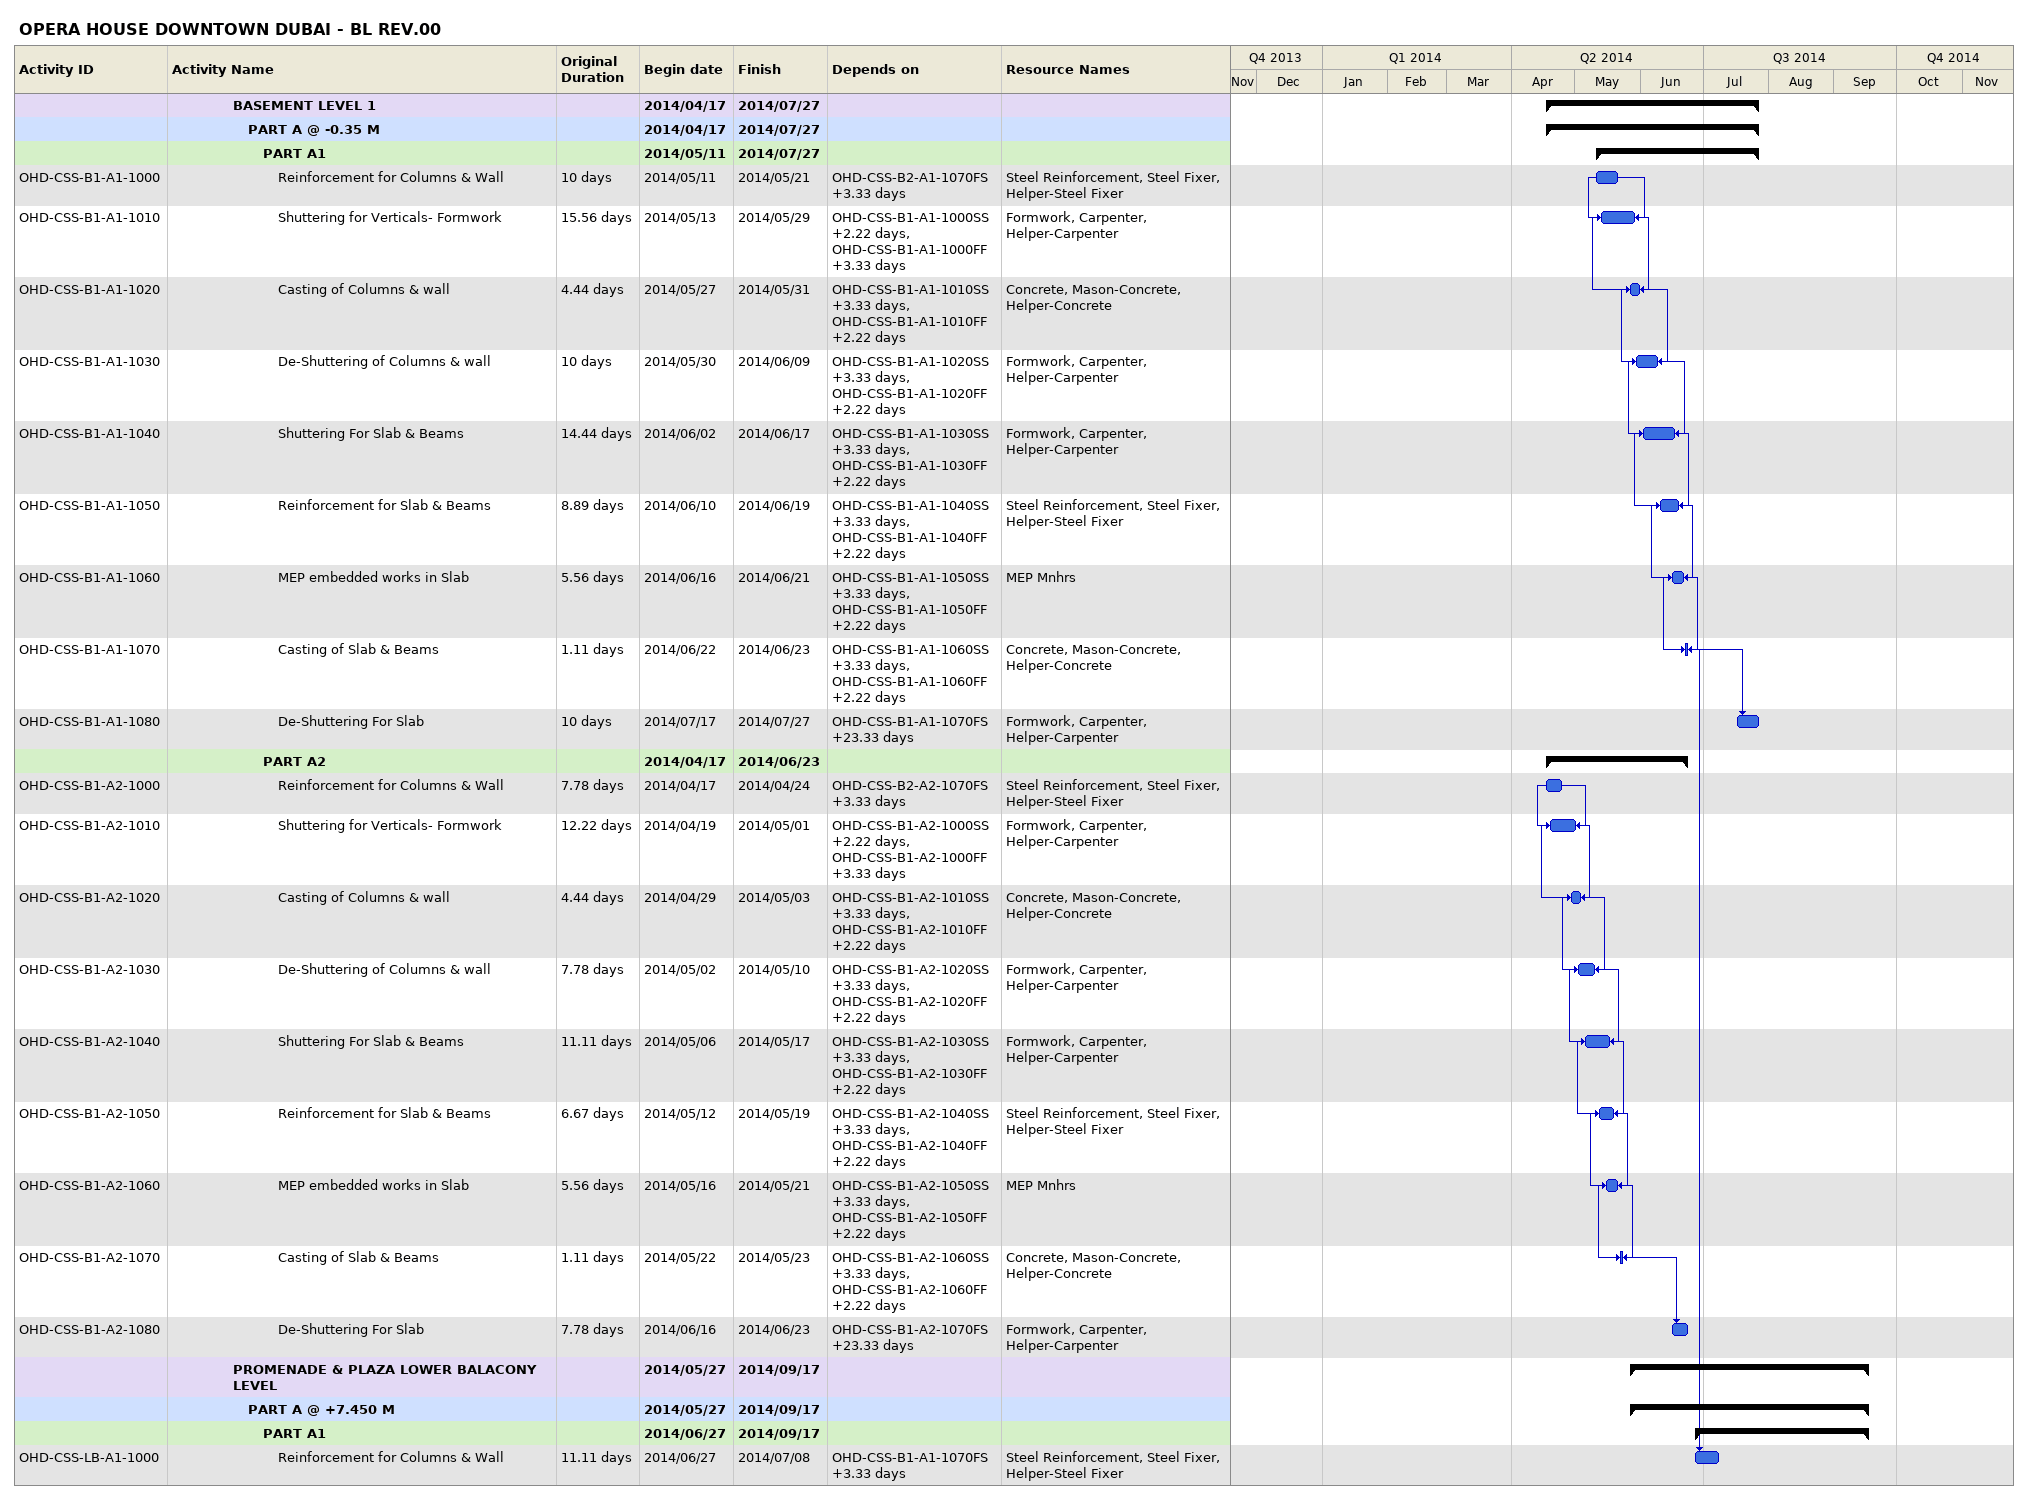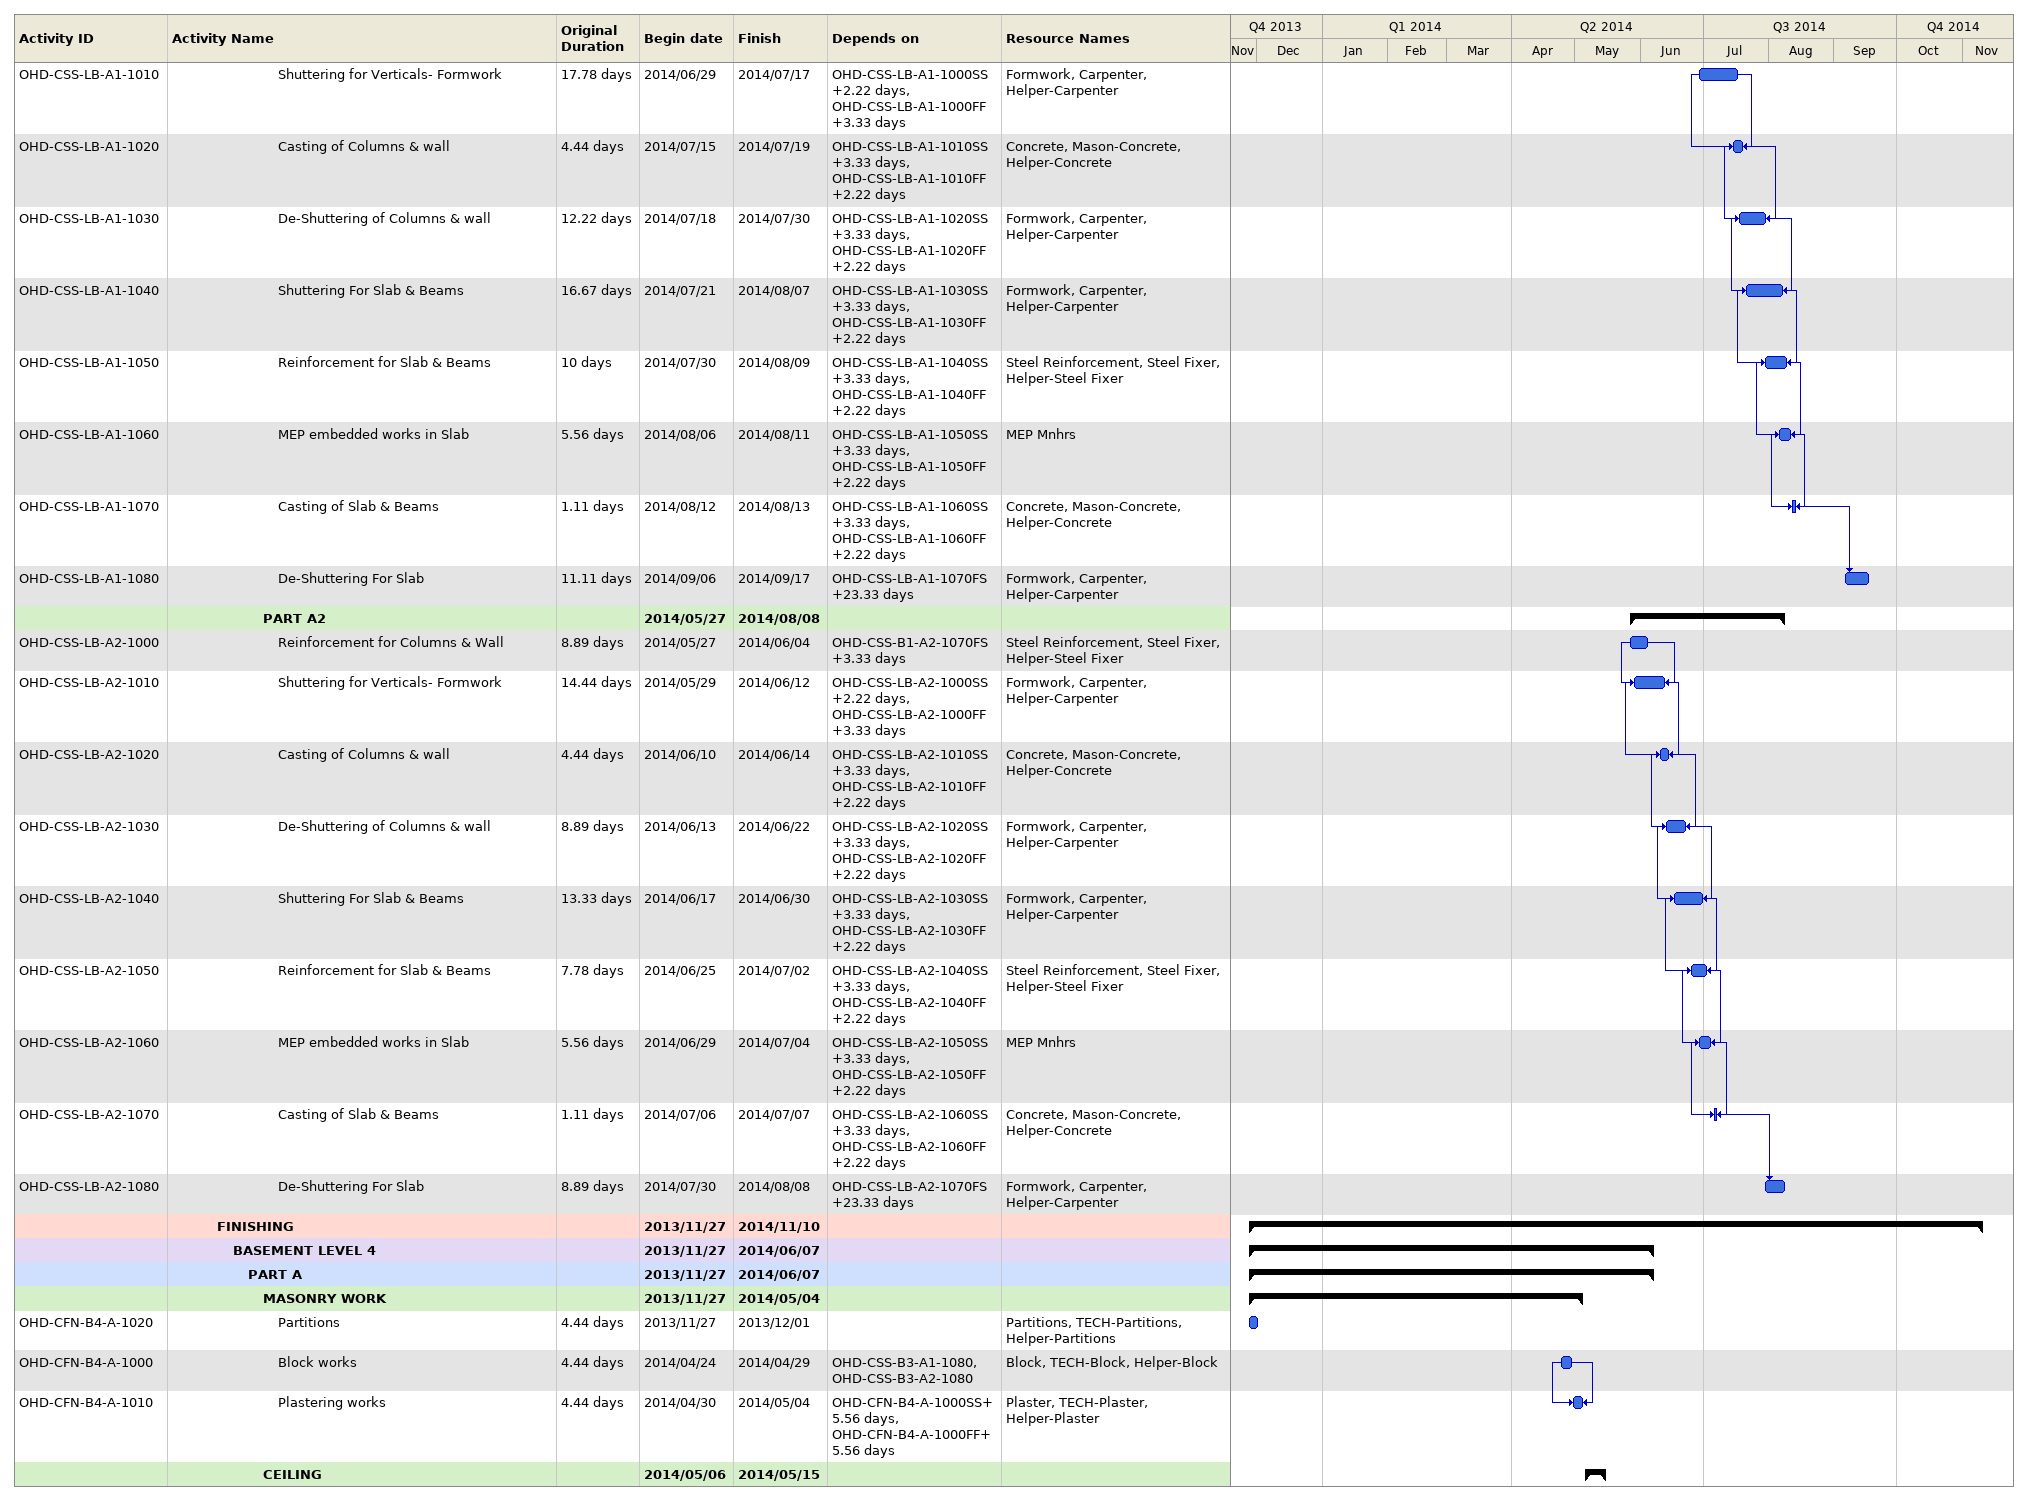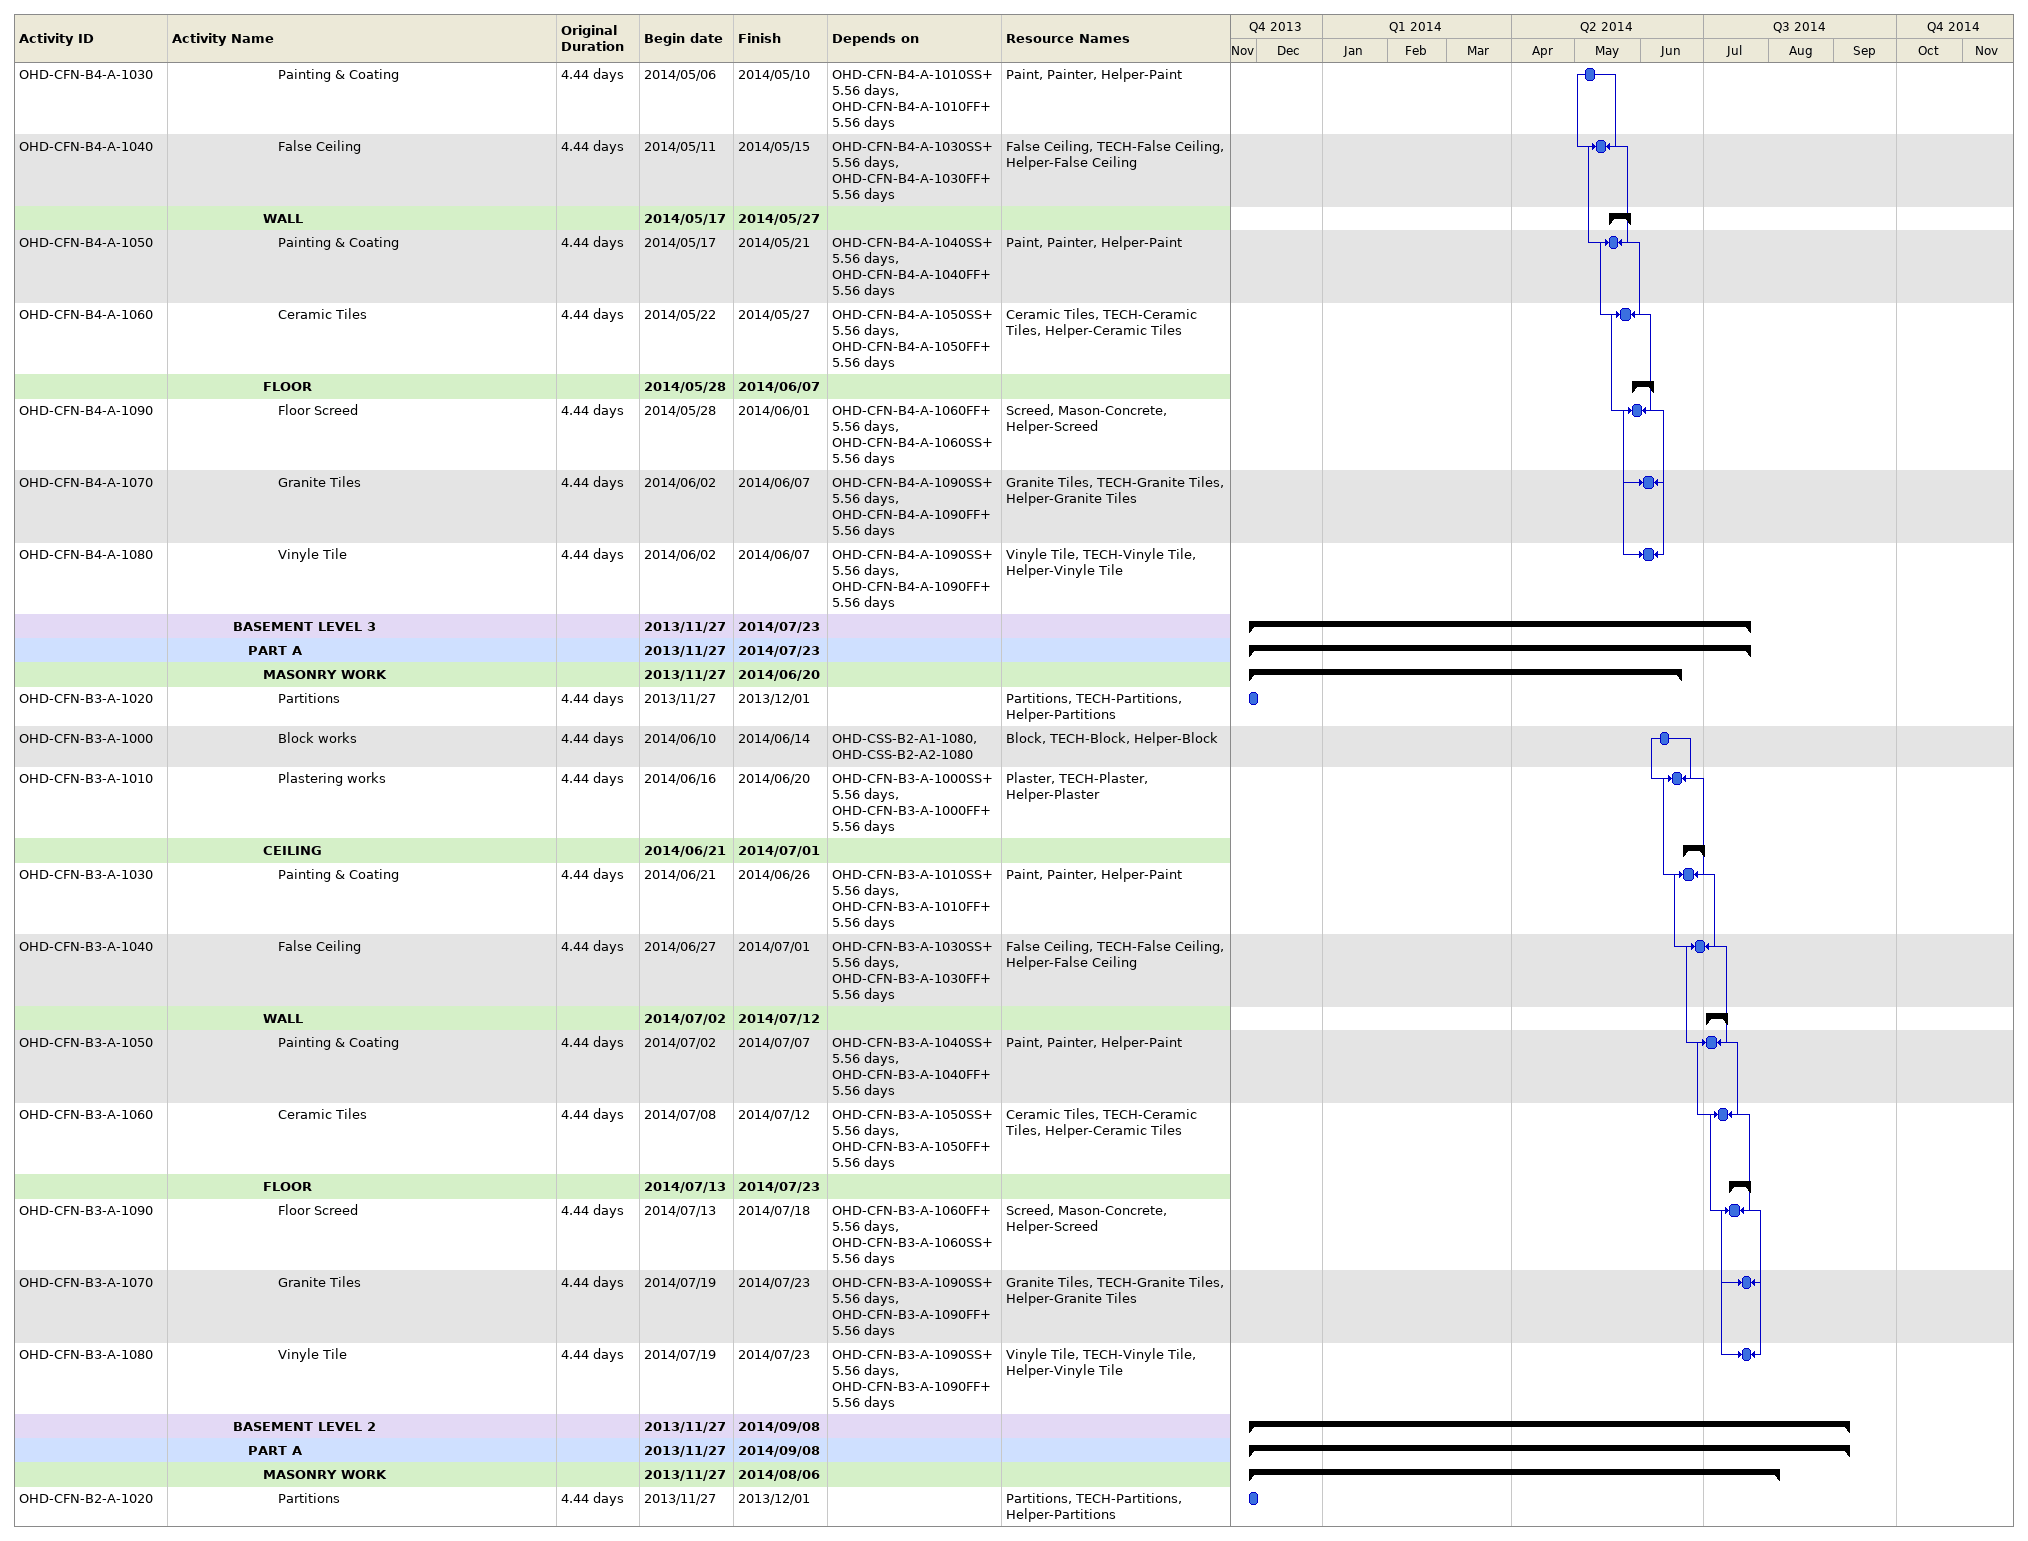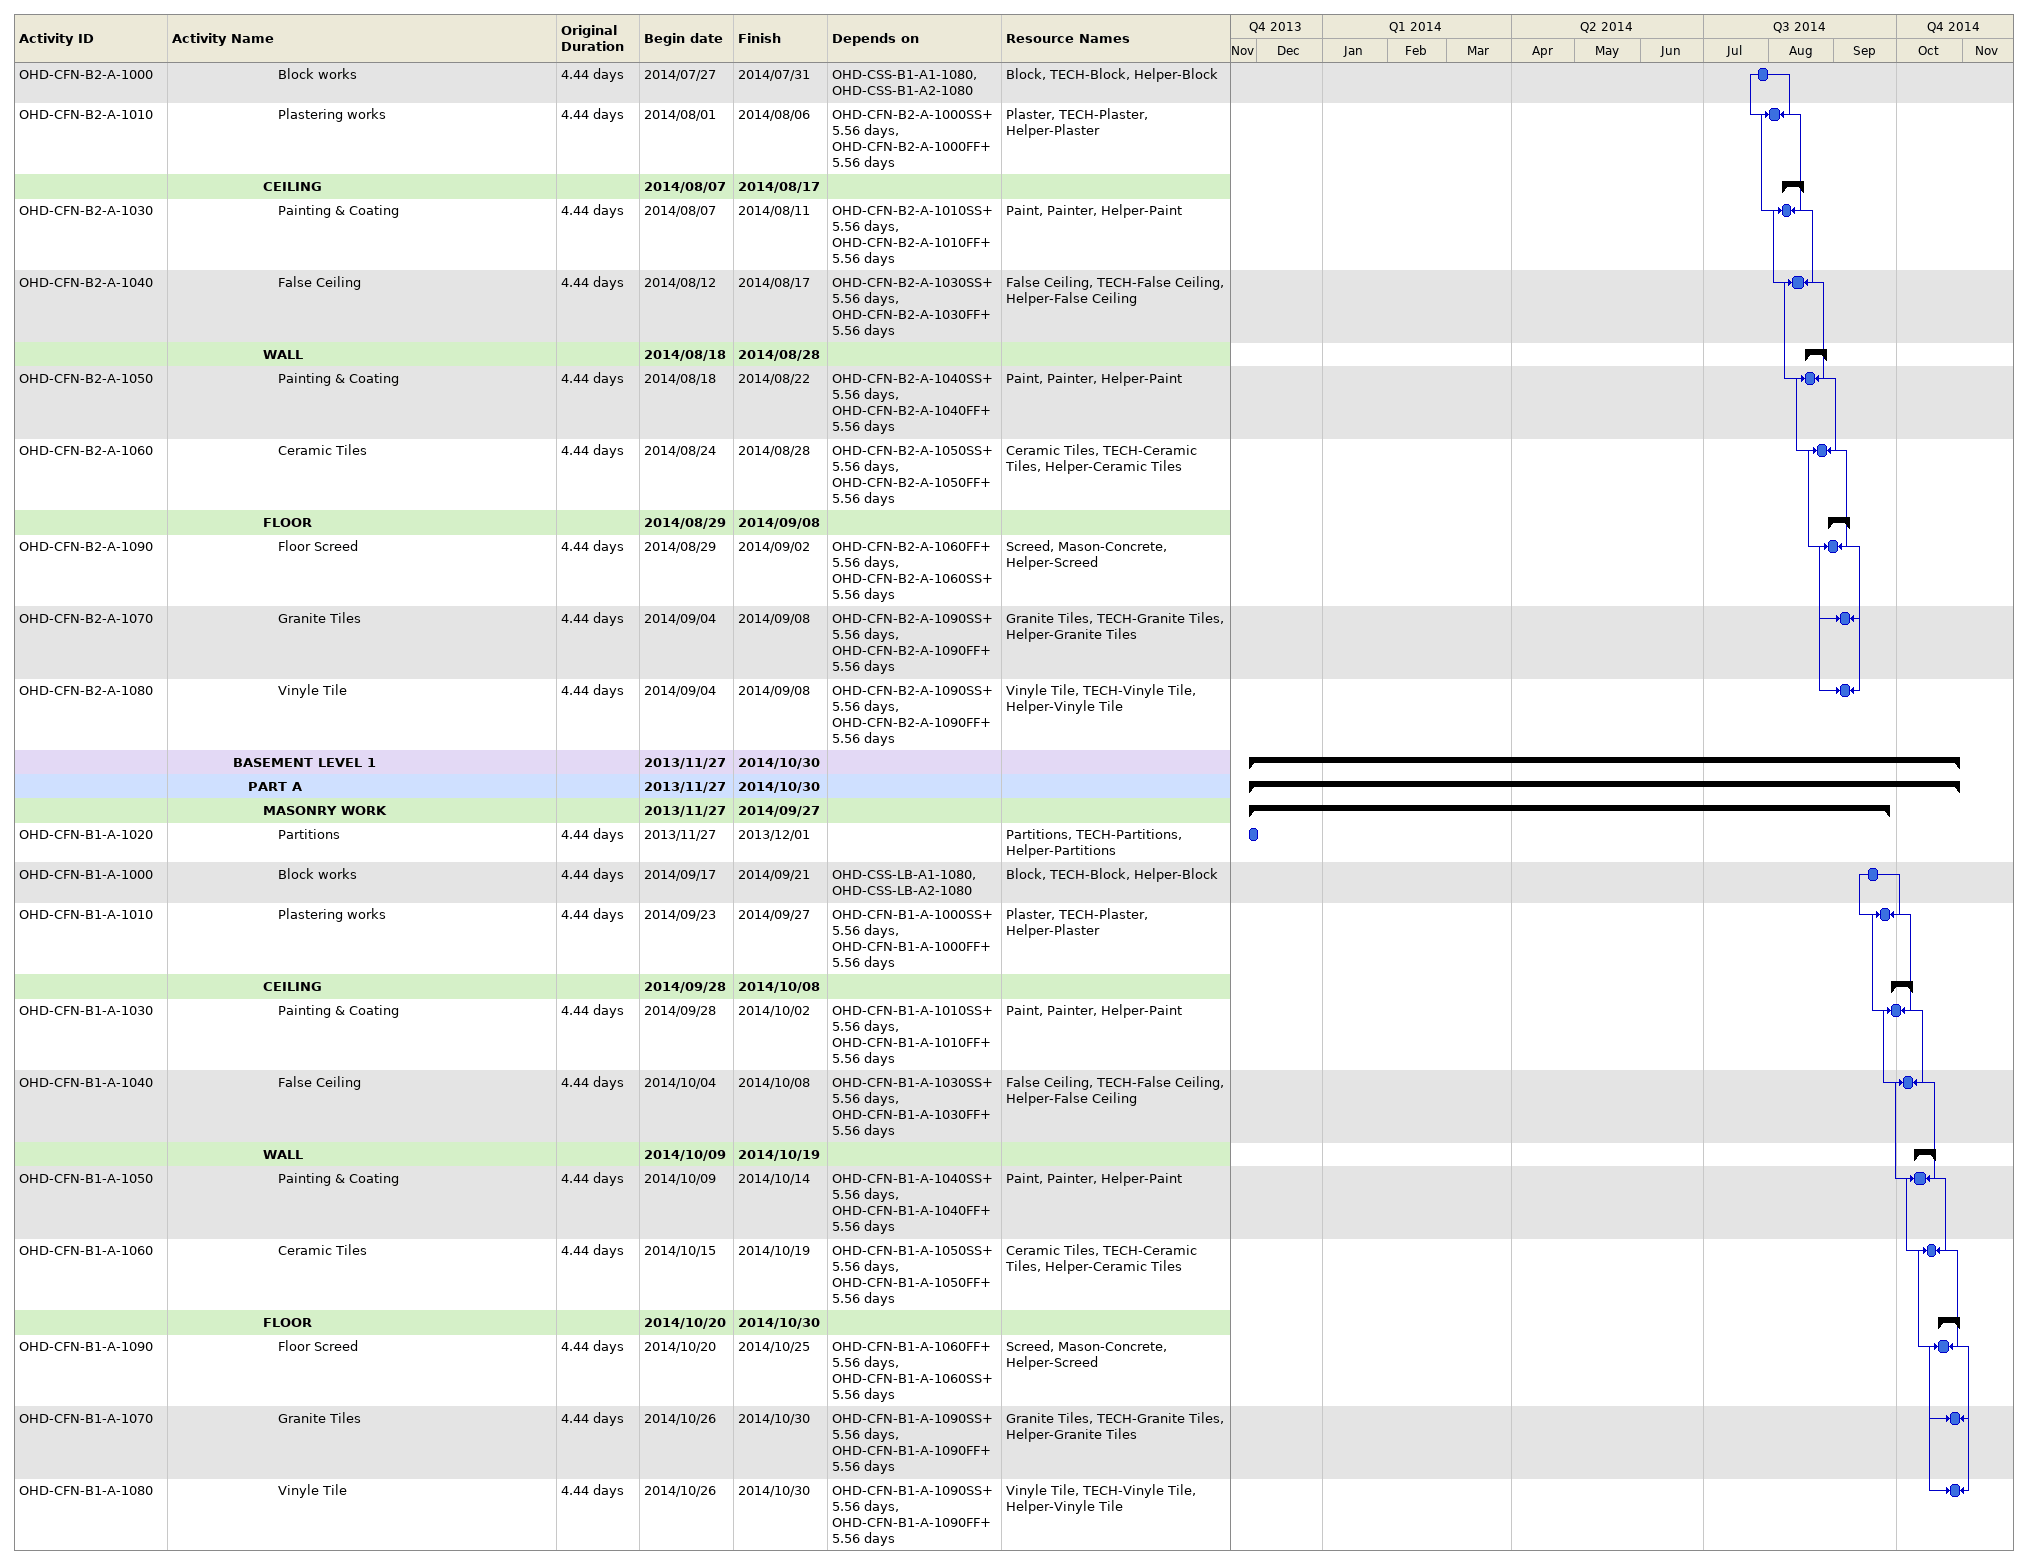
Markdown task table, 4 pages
OPERA HOUSE DOWNTOWN DUBAI - BL REV.00

| ID | Level | Task | Original duration | Start | Finish | Predecessors | Resources |
|---|---|---|---|---|---|---|---|
|  | 5 | **BASEMENT LEVEL 1** |  | 2014-04-17 | 2014-07-27 |  |  |
|  | 6 | **PART A @ -0.35 M** |  | 2014-04-17 | 2014-07-27 |  |  |
|  | 7 | **PART A1** |  | 2014-05-11 | 2014-07-27 |  |  |
| OHD-CSS-B1-A1-1000 | 8 | Reinforcement for Columns & Wall | 10d | 2014-05-11 | 2014-05-21 | OHD-CSS-B2-A1-1070FS+3.33d | Steel Reinforcement, Steel Fixer, Helper-Steel Fixer |
| OHD-CSS-B1-A1-1010 | 8 | Shuttering for Verticals- Formwork | 15.56d | 2014-05-13 | 2014-05-29 | OHD-CSS-B1-A1-1000SS+2.22d, OHD-CSS-B1-A1-1000FF+3.33d | Formwork, Carpenter, Helper-Carpenter |
| OHD-CSS-B1-A1-1020 | 8 | Casting of Columns & wall | 4.44d | 2014-05-27 | 2014-05-31 | OHD-CSS-B1-A1-1010SS+3.33d, OHD-CSS-B1-A1-1010FF+2.22d | Concrete, Mason-Concrete, Helper-Concrete |
| OHD-CSS-B1-A1-1030 | 8 | De-Shuttering of Columns & wall | 10d | 2014-05-30 | 2014-06-09 | OHD-CSS-B1-A1-1020SS+3.33d, OHD-CSS-B1-A1-1020FF+2.22d | Formwork, Carpenter, Helper-Carpenter |
| OHD-CSS-B1-A1-1040 | 8 | Shuttering For Slab & Beams | 14.44d | 2014-06-02 | 2014-06-17 | OHD-CSS-B1-A1-1030SS+3.33d, OHD-CSS-B1-A1-1030FF+2.22d | Formwork, Carpenter, Helper-Carpenter |
| OHD-CSS-B1-A1-1050 | 8 | Reinforcement for Slab & Beams | 8.89d | 2014-06-10 | 2014-06-19 | OHD-CSS-B1-A1-1040SS+3.33d, OHD-CSS-B1-A1-1040FF+2.22d | Steel Reinforcement, Steel Fixer, Helper-Steel Fixer |
| OHD-CSS-B1-A1-1060 | 8 | MEP embedded works in Slab | 5.56d | 2014-06-16 | 2014-06-21 | OHD-CSS-B1-A1-1050SS+3.33d, OHD-CSS-B1-A1-1050FF+2.22d | MEP Mnhrs |
| OHD-CSS-B1-A1-1070 | 8 | Casting of Slab & Beams | 1.11d | 2014-06-22 | 2014-06-23 | OHD-CSS-B1-A1-1060SS+3.33d, OHD-CSS-B1-A1-1060FF+2.22d | Concrete, Mason-Concrete, Helper-Concrete |
| OHD-CSS-B1-A1-1080 | 8 | De-Shuttering For Slab | 10d | 2014-07-17 | 2014-07-27 | OHD-CSS-B1-A1-1070FS+23.33d | Formwork, Carpenter, Helper-Carpenter |
|  | 7 | **PART A2** |  | 2014-04-17 | 2014-06-23 |  |  |
| OHD-CSS-B1-A2-1000 | 8 | Reinforcement for Columns & Wall | 7.78d | 2014-04-17 | 2014-04-24 | OHD-CSS-B2-A2-1070FS+3.33d | Steel Reinforcement, Steel Fixer, Helper-Steel Fixer |
| OHD-CSS-B1-A2-1010 | 8 | Shuttering for Verticals- Formwork | 12.22d | 2014-04-19 | 2014-05-01 | OHD-CSS-B1-A2-1000SS+2.22d, OHD-CSS-B1-A2-1000FF+3.33d | Formwork, Carpenter, Helper-Carpenter |
| OHD-CSS-B1-A2-1020 | 8 | Casting of Columns & wall | 4.44d | 2014-04-29 | 2014-05-03 | OHD-CSS-B1-A2-1010SS+3.33d, OHD-CSS-B1-A2-1010FF+2.22d | Concrete, Mason-Concrete, Helper-Concrete |
| OHD-CSS-B1-A2-1030 | 8 | De-Shuttering of Columns & wall | 7.78d | 2014-05-02 | 2014-05-10 | OHD-CSS-B1-A2-1020SS+3.33d, OHD-CSS-B1-A2-1020FF+2.22d | Formwork, Carpenter, Helper-Carpenter |
| OHD-CSS-B1-A2-1040 | 8 | Shuttering For Slab & Beams | 11.11d | 2014-05-06 | 2014-05-17 | OHD-CSS-B1-A2-1030SS+3.33d, OHD-CSS-B1-A2-1030FF+2.22d | Formwork, Carpenter, Helper-Carpenter |
| OHD-CSS-B1-A2-1050 | 8 | Reinforcement for Slab & Beams | 6.67d | 2014-05-12 | 2014-05-19 | OHD-CSS-B1-A2-1040SS+3.33d, OHD-CSS-B1-A2-1040FF+2.22d | Steel Reinforcement, Steel Fixer, Helper-Steel Fixer |
| OHD-CSS-B1-A2-1060 | 8 | MEP embedded works in Slab | 5.56d | 2014-05-16 | 2014-05-21 | OHD-CSS-B1-A2-1050SS+3.33d, OHD-CSS-B1-A2-1050FF+2.22d | MEP Mnhrs |
| OHD-CSS-B1-A2-1070 | 8 | Casting of Slab & Beams | 1.11d | 2014-05-22 | 2014-05-23 | OHD-CSS-B1-A2-1060SS+3.33d, OHD-CSS-B1-A2-1060FF+2.22d | Concrete, Mason-Concrete, Helper-Concrete |
| OHD-CSS-B1-A2-1080 | 8 | De-Shuttering For Slab | 7.78d | 2014-06-16 | 2014-06-23 | OHD-CSS-B1-A2-1070FS+23.33d | Formwork, Carpenter, Helper-Carpenter |
|  | 5 | **PROMENADE & PLAZA LOWER BALACONY LEVEL** |  | 2014-05-27 | 2014-09-17 |  |  |
|  | 6 | **PART A @ +7.450 M** |  | 2014-05-27 | 2014-09-17 |  |  |
|  | 7 | **PART A1** |  | 2014-06-27 | 2014-09-17 |  |  |
| OHD-CSS-LB-A1-1000 | 8 | Reinforcement for Columns & Wall | 11.11d | 2014-06-27 | 2014-07-08 | OHD-CSS-B1-A1-1070FS+3.33d | Steel Reinforcement, Steel Fixer, Helper-Steel Fixer |
| OHD-CSS-LB-A1-1010 | 8 | Shuttering for Verticals- Formwork | 17.78d | 2014-06-29 | 2014-07-17 | OHD-CSS-LB-A1-1000SS+2.22d, OHD-CSS-LB-A1-1000FF+3.33d | Formwork, Carpenter, Helper-Carpenter |
| OHD-CSS-LB-A1-1020 | 8 | Casting of Columns & wall | 4.44d | 2014-07-15 | 2014-07-19 | OHD-CSS-LB-A1-1010SS+3.33d, OHD-CSS-LB-A1-1010FF+2.22d | Concrete, Mason-Concrete, Helper-Concrete |
| OHD-CSS-LB-A1-1030 | 8 | De-Shuttering of Columns & wall | 12.22d | 2014-07-18 | 2014-07-30 | OHD-CSS-LB-A1-1020SS+3.33d, OHD-CSS-LB-A1-1020FF+2.22d | Formwork, Carpenter, Helper-Carpenter |
| OHD-CSS-LB-A1-1040 | 8 | Shuttering For Slab & Beams | 16.67d | 2014-07-21 | 2014-08-07 | OHD-CSS-LB-A1-1030SS+3.33d, OHD-CSS-LB-A1-1030FF+2.22d | Formwork, Carpenter, Helper-Carpenter |
| OHD-CSS-LB-A1-1050 | 8 | Reinforcement for Slab & Beams | 10d | 2014-07-30 | 2014-08-09 | OHD-CSS-LB-A1-1040SS+3.33d, OHD-CSS-LB-A1-1040FF+2.22d | Steel Reinforcement, Steel Fixer, Helper-Steel Fixer |
| OHD-CSS-LB-A1-1060 | 8 | MEP embedded works in Slab | 5.56d | 2014-08-06 | 2014-08-11 | OHD-CSS-LB-A1-1050SS+3.33d, OHD-CSS-LB-A1-1050FF+2.22d | MEP Mnhrs |
| OHD-CSS-LB-A1-1070 | 8 | Casting of Slab & Beams | 1.11d | 2014-08-12 | 2014-08-13 | OHD-CSS-LB-A1-1060SS+3.33d, OHD-CSS-LB-A1-1060FF+2.22d | Concrete, Mason-Concrete, Helper-Concrete |
| OHD-CSS-LB-A1-1080 | 8 | De-Shuttering For Slab | 11.11d | 2014-09-06 | 2014-09-17 | OHD-CSS-LB-A1-1070FS+23.33d | Formwork, Carpenter, Helper-Carpenter |
|  | 7 | **PART A2** |  | 2014-05-27 | 2014-08-08 |  |  |
| OHD-CSS-LB-A2-1000 | 8 | Reinforcement for Columns & Wall | 8.89d | 2014-05-27 | 2014-06-04 | OHD-CSS-B1-A2-1070FS+3.33d | Steel Reinforcement, Steel Fixer, Helper-Steel Fixer |
| OHD-CSS-LB-A2-1010 | 8 | Shuttering for Verticals- Formwork | 14.44d | 2014-05-29 | 2014-06-12 | OHD-CSS-LB-A2-1000SS+2.22d, OHD-CSS-LB-A2-1000FF+3.33d | Formwork, Carpenter, Helper-Carpenter |
| OHD-CSS-LB-A2-1020 | 8 | Casting of Columns & wall | 4.44d | 2014-06-10 | 2014-06-14 | OHD-CSS-LB-A2-1010SS+3.33d, OHD-CSS-LB-A2-1010FF+2.22d | Concrete, Mason-Concrete, Helper-Concrete |
| OHD-CSS-LB-A2-1030 | 8 | De-Shuttering of Columns & wall | 8.89d | 2014-06-13 | 2014-06-22 | OHD-CSS-LB-A2-1020SS+3.33d, OHD-CSS-LB-A2-1020FF+2.22d | Formwork, Carpenter, Helper-Carpenter |
| OHD-CSS-LB-A2-1040 | 8 | Shuttering For Slab & Beams | 13.33d | 2014-06-17 | 2014-06-30 | OHD-CSS-LB-A2-1030SS+3.33d, OHD-CSS-LB-A2-1030FF+2.22d | Formwork, Carpenter, Helper-Carpenter |
| OHD-CSS-LB-A2-1050 | 8 | Reinforcement for Slab & Beams | 7.78d | 2014-06-25 | 2014-07-02 | OHD-CSS-LB-A2-1040SS+3.33d, OHD-CSS-LB-A2-1040FF+2.22d | Steel Reinforcement, Steel Fixer, Helper-Steel Fixer |
| OHD-CSS-LB-A2-1060 | 8 | MEP embedded works in Slab | 5.56d | 2014-06-29 | 2014-07-04 | OHD-CSS-LB-A2-1050SS+3.33d, OHD-CSS-LB-A2-1050FF+2.22d | MEP Mnhrs |
| OHD-CSS-LB-A2-1070 | 8 | Casting of Slab & Beams | 1.11d | 2014-07-06 | 2014-07-07 | OHD-CSS-LB-A2-1060SS+3.33d, OHD-CSS-LB-A2-1060FF+2.22d | Concrete, Mason-Concrete, Helper-Concrete |
| OHD-CSS-LB-A2-1080 | 8 | De-Shuttering For Slab | 8.89d | 2014-07-30 | 2014-08-08 | OHD-CSS-LB-A2-1070FS+23.33d | Formwork, Carpenter, Helper-Carpenter |
|  | 4 | **FINISHING** |  | 2013-11-27 | 2014-11-10 |  |  |
|  | 5 | **BASEMENT LEVEL 4** |  | 2013-11-27 | 2014-06-07 |  |  |
|  | 6 | **PART A** |  | 2013-11-27 | 2014-06-07 |  |  |
|  | 7 | **MASONRY WORK** |  | 2013-11-27 | 2014-05-04 |  |  |
| OHD-CFN-B4-A-1020 | 8 | Partitions | 4.44d | 2013-11-27 | 2013-12-01 |  | Partitions, TECH-Partitions, Helper-Partitions |
| OHD-CFN-B4-A-1000 | 8 | Block works | 4.44d | 2014-04-24 | 2014-04-29 | OHD-CSS-B3-A1-1080, OHD-CSS-B3-A2-1080 | Block, TECH-Block, Helper-Block |
| OHD-CFN-B4-A-1010 | 8 | Plastering works | 4.44d | 2014-04-30 | 2014-05-04 | OHD-CFN-B4-A-1000SS+5.56d, OHD-CFN-B4-A-1000FF+5.56d | Plaster, TECH-Plaster, Helper-Plaster |
|  | 7 | **CEILING** |  | 2014-05-06 | 2014-05-15 |  |  |
| OHD-CFN-B4-A-1030 | 8 | Painting & Coating | 4.44d | 2014-05-06 | 2014-05-10 | OHD-CFN-B4-A-1010SS+5.56d, OHD-CFN-B4-A-1010FF+5.56d | Paint, Painter, Helper-Paint |
| OHD-CFN-B4-A-1040 | 8 | False Ceiling | 4.44d | 2014-05-11 | 2014-05-15 | OHD-CFN-B4-A-1030SS+5.56d, OHD-CFN-B4-A-1030FF+5.56d | False Ceiling, TECH-False Ceiling, Helper-False Ceiling |
|  | 7 | **WALL** |  | 2014-05-17 | 2014-05-27 |  |  |
| OHD-CFN-B4-A-1050 | 8 | Painting & Coating | 4.44d | 2014-05-17 | 2014-05-21 | OHD-CFN-B4-A-1040SS+5.56d, OHD-CFN-B4-A-1040FF+5.56d | Paint, Painter, Helper-Paint |
| OHD-CFN-B4-A-1060 | 8 | Ceramic Tiles | 4.44d | 2014-05-22 | 2014-05-27 | OHD-CFN-B4-A-1050SS+5.56d, OHD-CFN-B4-A-1050FF+5.56d | Ceramic Tiles, TECH-Ceramic Tiles, Helper-Ceramic Tiles |
|  | 7 | **FLOOR** |  | 2014-05-28 | 2014-06-07 |  |  |
| OHD-CFN-B4-A-1090 | 8 | Floor Screed | 4.44d | 2014-05-28 | 2014-06-01 | OHD-CFN-B4-A-1060FF+5.56d, OHD-CFN-B4-A-1060SS+5.56d | Screed, Mason-Concrete, Helper-Screed |
| OHD-CFN-B4-A-1070 | 8 | Granite Tiles | 4.44d | 2014-06-02 | 2014-06-07 | OHD-CFN-B4-A-1090SS+5.56d, OHD-CFN-B4-A-1090FF+5.56d | Granite Tiles, TECH-Granite Tiles, Helper-Granite Tiles |
| OHD-CFN-B4-A-1080 | 8 | Vinyle Tile | 4.44d | 2014-06-02 | 2014-06-07 | OHD-CFN-B4-A-1090SS+5.56d, OHD-CFN-B4-A-1090FF+5.56d | Vinyle Tile, TECH-Vinyle Tile, Helper-Vinyle Tile |
|  | 5 | **BASEMENT LEVEL 3** |  | 2013-11-27 | 2014-07-23 |  |  |
|  | 6 | **PART A** |  | 2013-11-27 | 2014-07-23 |  |  |
|  | 7 | **MASONRY WORK** |  | 2013-11-27 | 2014-06-20 |  |  |
| OHD-CFN-B3-A-1020 | 8 | Partitions | 4.44d | 2013-11-27 | 2013-12-01 |  | Partitions, TECH-Partitions, Helper-Partitions |
| OHD-CFN-B3-A-1000 | 8 | Block works | 4.44d | 2014-06-10 | 2014-06-14 | OHD-CSS-B2-A1-1080, OHD-CSS-B2-A2-1080 | Block, TECH-Block, Helper-Block |
| OHD-CFN-B3-A-1010 | 8 | Plastering works | 4.44d | 2014-06-16 | 2014-06-20 | OHD-CFN-B3-A-1000SS+5.56d, OHD-CFN-B3-A-1000FF+5.56d | Plaster, TECH-Plaster, Helper-Plaster |
|  | 7 | **CEILING** |  | 2014-06-21 | 2014-07-01 |  |  |
| OHD-CFN-B3-A-1030 | 8 | Painting & Coating | 4.44d | 2014-06-21 | 2014-06-26 | OHD-CFN-B3-A-1010SS+5.56d, OHD-CFN-B3-A-1010FF+5.56d | Paint, Painter, Helper-Paint |
| OHD-CFN-B3-A-1040 | 8 | False Ceiling | 4.44d | 2014-06-27 | 2014-07-01 | OHD-CFN-B3-A-1030SS+5.56d, OHD-CFN-B3-A-1030FF+5.56d | False Ceiling, TECH-False Ceiling, Helper-False Ceiling |
|  | 7 | **WALL** |  | 2014-07-02 | 2014-07-12 |  |  |
| OHD-CFN-B3-A-1050 | 8 | Painting & Coating | 4.44d | 2014-07-02 | 2014-07-07 | OHD-CFN-B3-A-1040SS+5.56d, OHD-CFN-B3-A-1040FF+5.56d | Paint, Painter, Helper-Paint |
| OHD-CFN-B3-A-1060 | 8 | Ceramic Tiles | 4.44d | 2014-07-08 | 2014-07-12 | OHD-CFN-B3-A-1050SS+5.56d, OHD-CFN-B3-A-1050FF+5.56d | Ceramic Tiles, TECH-Ceramic Tiles, Helper-Ceramic Tiles |
|  | 7 | **FLOOR** |  | 2014-07-13 | 2014-07-23 |  |  |
| OHD-CFN-B3-A-1090 | 8 | Floor Screed | 4.44d | 2014-07-13 | 2014-07-18 | OHD-CFN-B3-A-1060FF+5.56d, OHD-CFN-B3-A-1060SS+5.56d | Screed, Mason-Concrete, Helper-Screed |
| OHD-CFN-B3-A-1070 | 8 | Granite Tiles | 4.44d | 2014-07-19 | 2014-07-23 | OHD-CFN-B3-A-1090SS+5.56d, OHD-CFN-B3-A-1090FF+5.56d | Granite Tiles, TECH-Granite Tiles, Helper-Granite Tiles |
| OHD-CFN-B3-A-1080 | 8 | Vinyle Tile | 4.44d | 2014-07-19 | 2014-07-23 | OHD-CFN-B3-A-1090SS+5.56d, OHD-CFN-B3-A-1090FF+5.56d | Vinyle Tile, TECH-Vinyle Tile, Helper-Vinyle Tile |
|  | 5 | **BASEMENT LEVEL 2** |  | 2013-11-27 | 2014-09-08 |  |  |
|  | 6 | **PART A** |  | 2013-11-27 | 2014-09-08 |  |  |
|  | 7 | **MASONRY WORK** |  | 2013-11-27 | 2014-08-06 |  |  |
| OHD-CFN-B2-A-1020 | 8 | Partitions | 4.44d | 2013-11-27 | 2013-12-01 |  | Partitions, TECH-Partitions, Helper-Partitions |
| OHD-CFN-B2-A-1000 | 8 | Block works | 4.44d | 2014-07-27 | 2014-07-31 | OHD-CSS-B1-A1-1080, OHD-CSS-B1-A2-1080 | Block, TECH-Block, Helper-Block |
| OHD-CFN-B2-A-1010 | 8 | Plastering works | 4.44d | 2014-08-01 | 2014-08-06 | OHD-CFN-B2-A-1000SS+5.56d, OHD-CFN-B2-A-1000FF+5.56d | Plaster, TECH-Plaster, Helper-Plaster |
|  | 7 | **CEILING** |  | 2014-08-07 | 2014-08-17 |  |  |
| OHD-CFN-B2-A-1030 | 8 | Painting & Coating | 4.44d | 2014-08-07 | 2014-08-11 | OHD-CFN-B2-A-1010SS+5.56d, OHD-CFN-B2-A-1010FF+5.56d | Paint, Painter, Helper-Paint |
| OHD-CFN-B2-A-1040 | 8 | False Ceiling | 4.44d | 2014-08-12 | 2014-08-17 | OHD-CFN-B2-A-1030SS+5.56d, OHD-CFN-B2-A-1030FF+5.56d | False Ceiling, TECH-False Ceiling, Helper-False Ceiling |
|  | 7 | **WALL** |  | 2014-08-18 | 2014-08-28 |  |  |
| OHD-CFN-B2-A-1050 | 8 | Painting & Coating | 4.44d | 2014-08-18 | 2014-08-22 | OHD-CFN-B2-A-1040SS+5.56d, OHD-CFN-B2-A-1040FF+5.56d | Paint, Painter, Helper-Paint |
| OHD-CFN-B2-A-1060 | 8 | Ceramic Tiles | 4.44d | 2014-08-24 | 2014-08-28 | OHD-CFN-B2-A-1050SS+5.56d, OHD-CFN-B2-A-1050FF+5.56d | Ceramic Tiles, TECH-Ceramic Tiles, Helper-Ceramic Tiles |
|  | 7 | **FLOOR** |  | 2014-08-29 | 2014-09-08 |  |  |
| OHD-CFN-B2-A-1090 | 8 | Floor Screed | 4.44d | 2014-08-29 | 2014-09-02 | OHD-CFN-B2-A-1060FF+5.56d, OHD-CFN-B2-A-1060SS+5.56d | Screed, Mason-Concrete, Helper-Screed |
| OHD-CFN-B2-A-1070 | 8 | Granite Tiles | 4.44d | 2014-09-04 | 2014-09-08 | OHD-CFN-B2-A-1090SS+5.56d, OHD-CFN-B2-A-1090FF+5.56d | Granite Tiles, TECH-Granite Tiles, Helper-Granite Tiles |
| OHD-CFN-B2-A-1080 | 8 | Vinyle Tile | 4.44d | 2014-09-04 | 2014-09-08 | OHD-CFN-B2-A-1090SS+5.56d, OHD-CFN-B2-A-1090FF+5.56d | Vinyle Tile, TECH-Vinyle Tile, Helper-Vinyle Tile |
|  | 5 | **BASEMENT LEVEL 1** |  | 2013-11-27 | 2014-10-30 |  |  |
|  | 6 | **PART A** |  | 2013-11-27 | 2014-10-30 |  |  |
|  | 7 | **MASONRY WORK** |  | 2013-11-27 | 2014-09-27 |  |  |
| OHD-CFN-B1-A-1020 | 8 | Partitions | 4.44d | 2013-11-27 | 2013-12-01 |  | Partitions, TECH-Partitions, Helper-Partitions |
| OHD-CFN-B1-A-1000 | 8 | Block works | 4.44d | 2014-09-17 | 2014-09-21 | OHD-CSS-LB-A1-1080, OHD-CSS-LB-A2-1080 | Block, TECH-Block, Helper-Block |
| OHD-CFN-B1-A-1010 | 8 | Plastering works | 4.44d | 2014-09-23 | 2014-09-27 | OHD-CFN-B1-A-1000SS+5.56d, OHD-CFN-B1-A-1000FF+5.56d | Plaster, TECH-Plaster, Helper-Plaster |
|  | 7 | **CEILING** |  | 2014-09-28 | 2014-10-08 |  |  |
| OHD-CFN-B1-A-1030 | 8 | Painting & Coating | 4.44d | 2014-09-28 | 2014-10-02 | OHD-CFN-B1-A-1010SS+5.56d, OHD-CFN-B1-A-1010FF+5.56d | Paint, Painter, Helper-Paint |
| OHD-CFN-B1-A-1040 | 8 | False Ceiling | 4.44d | 2014-10-04 | 2014-10-08 | OHD-CFN-B1-A-1030SS+5.56d, OHD-CFN-B1-A-1030FF+5.56d | False Ceiling, TECH-False Ceiling, Helper-False Ceiling |
|  | 7 | **WALL** |  | 2014-10-09 | 2014-10-19 |  |  |
| OHD-CFN-B1-A-1050 | 8 | Painting & Coating | 4.44d | 2014-10-09 | 2014-10-14 | OHD-CFN-B1-A-1040SS+5.56d, OHD-CFN-B1-A-1040FF+5.56d | Paint, Painter, Helper-Paint |
| OHD-CFN-B1-A-1060 | 8 | Ceramic Tiles | 4.44d | 2014-10-15 | 2014-10-19 | OHD-CFN-B1-A-1050SS+5.56d, OHD-CFN-B1-A-1050FF+5.56d | Ceramic Tiles, TECH-Ceramic Tiles, Helper-Ceramic Tiles |
|  | 7 | **FLOOR** |  | 2014-10-20 | 2014-10-30 |  |  |
| OHD-CFN-B1-A-1090 | 8 | Floor Screed | 4.44d | 2014-10-20 | 2014-10-25 | OHD-CFN-B1-A-1060FF+5.56d, OHD-CFN-B1-A-1060SS+5.56d | Screed, Mason-Concrete, Helper-Screed |
| OHD-CFN-B1-A-1070 | 8 | Granite Tiles | 4.44d | 2014-10-26 | 2014-10-30 | OHD-CFN-B1-A-1090SS+5.56d, OHD-CFN-B1-A-1090FF+5.56d | Granite Tiles, TECH-Granite Tiles, Helper-Granite Tiles |
| OHD-CFN-B1-A-1080 | 8 | Vinyle Tile | 4.44d | 2014-10-26 | 2014-10-30 | OHD-CFN-B1-A-1090SS+5.56d, OHD-CFN-B1-A-1090FF+5.56d | Vinyle Tile, TECH-Vinyle Tile, Helper-Vinyle Tile |
